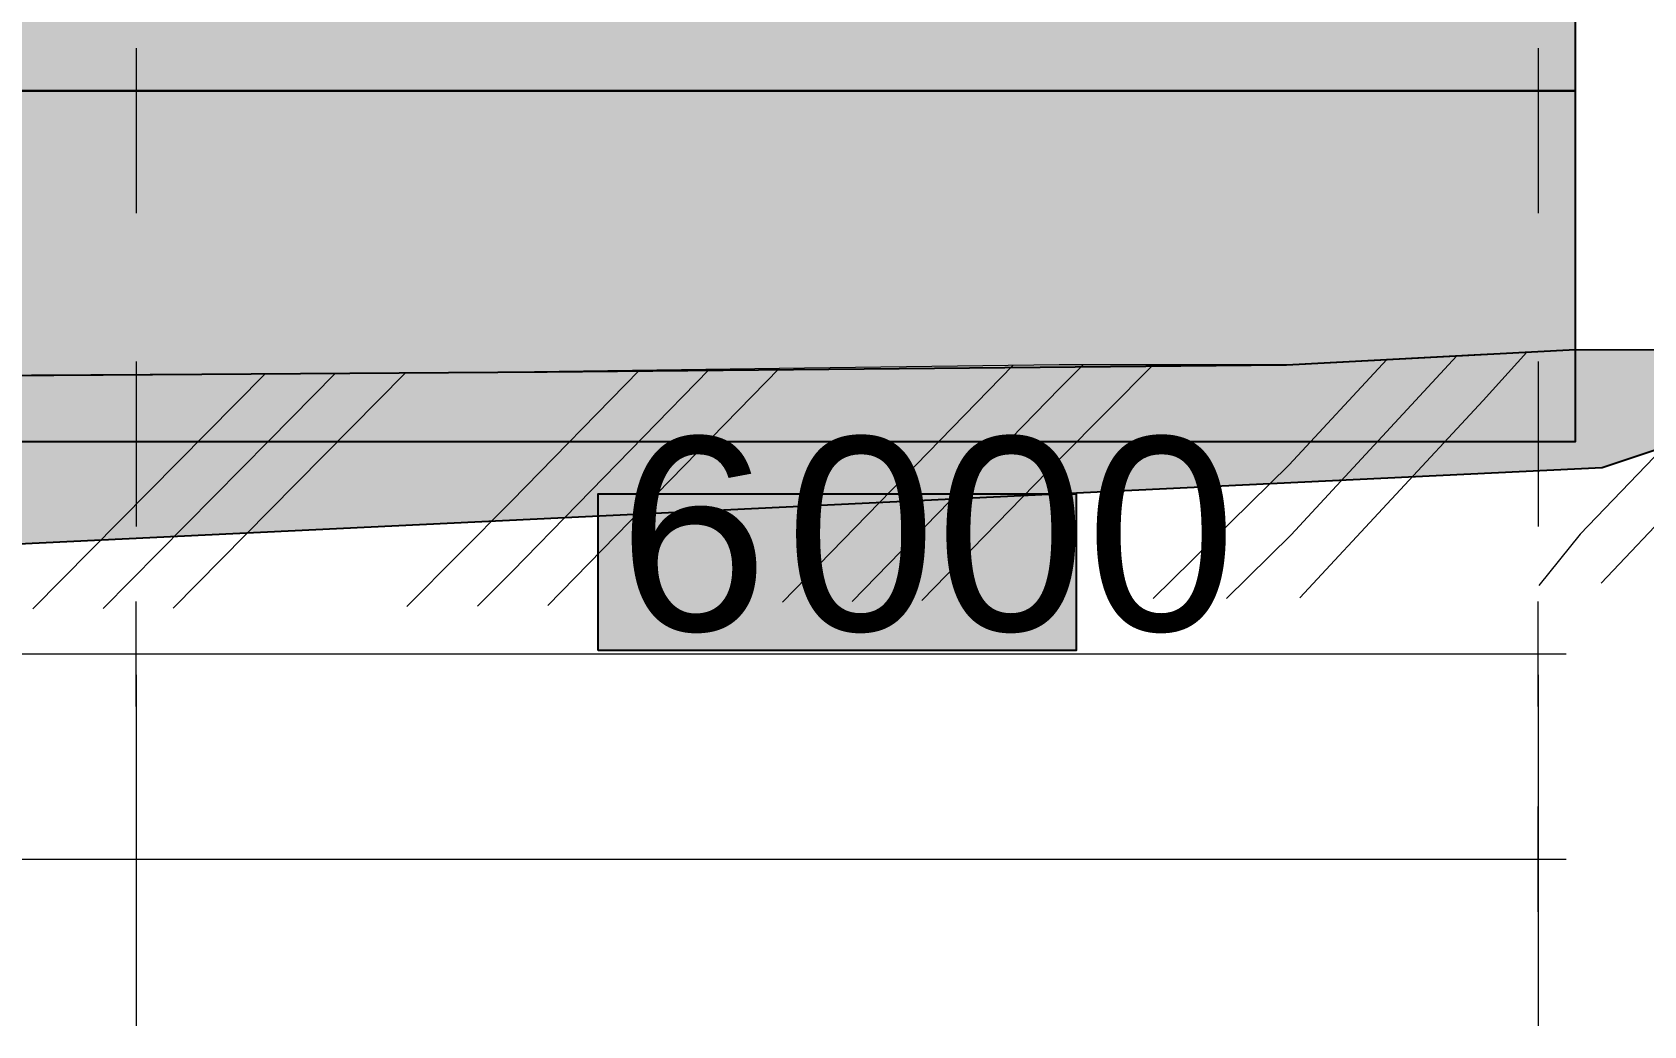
# Model space of a CAD drawing. Extents: x 8 to 21351, y 0 to 420.
# Drawn here: x 18998.97 to 19033.45, y 117.39 to 138.65 of the extents above; entities that cross this region are included whole.
import ezdxf

# ---------------------------------------------------------------- set-up
doc = ezdxf.new("R2010")
doc.units = 0
doc.styles.add('TEYPDFCAD_TEXT', font='arial.ttf')

msp = doc.modelspace()

# ---------------------------------------------------------------- hatches: boundary and pattern name
h = msp.add_hatch(color=7)
h.paths.add_polyline_path([(18956.506, 185.208), (18940.889, 181.889), (18940.889, 137.393), (18944.314, 137.393), (18953.564, 142.018), (18953.564, 142.393), (18954.339, 142.393), (18954.339, 154.893), (18971.839, 154.893), (18971.839, 137.393), (19031.989, 137.393), (19031.989, 181.783), (18986.189, 191.518)])
h.paths.add_polyline_path([(18954.339, 168.893), (18954.339, 176.393), (18971.839, 176.393), (18971.839, 168.893)])
h.paths.add_polyline_path([(19000.539, 168.893), (19000.539, 176.393), (19018.039, 176.393), (19018.039, 168.893)])
h = msp.add_hatch(color=7)
h.paths.add_polyline_path([(18956.506, 185.208), (18940.889, 181.889), (18940.889, 137.393), (18944.314, 137.393), (18953.564, 142.018), (18953.564, 142.393), (18954.339, 142.393), (18954.339, 154.893), (18971.839, 154.893), (18971.839, 137.393), (19031.989, 137.393), (19031.989, 181.783), (18986.189, 191.518)])
h.paths.add_polyline_path([(18954.339, 168.893), (18954.339, 176.393), (18971.839, 176.393), (18971.839, 168.893)])
h.paths.add_polyline_path([(19000.539, 168.893), (19000.539, 176.393), (19018.039, 176.393), (19018.039, 168.893)])
msp.add_hatch(color=7).paths.add_polyline_path([(19031.989, 137.393), (18971.839, 137.393), (18971.839, 129.893), (19031.989, 129.893)])
msp.add_hatch(color=7).paths.add_polyline_path([(19031.989, 137.393), (18971.839, 137.393), (18971.839, 129.893), (19031.989, 129.893)])
at = {"true_color": 0xffffff}
for points in [[(18910.667, 130.762), (18922.001, 130.812), (18931.623, 130.854), (18932.529, 130.858), (18939.472, 130.871), (18941.864, 130.912), (18943.168, 130.927), (18944.461, 130.943), (18945.772, 130.958), (18946.098, 130.96), (18954.265, 131.043), (18971.587, 131.289), (18975.373, 131.287), (18983.104, 131.242), (18986.5, 131.233), (18998.377, 131.307), (19009.984, 131.385), (19025.806, 131.536), (19031.989, 131.861), (19036.318, 131.851), (19040.95, 132.926), (19037.791, 131.069), (19032.558, 129.326), (18949.987, 125.347), (18902.955, 125.347), (18902.955, 130.728)], [(19011.074, 125.422), (19011.074, 128.772), (19021.304, 128.772), (19021.304, 125.422)]]:
    msp.add_hatch(color=0, dxfattribs=at).paths.add_polyline_path(points)

# ---------------------------------------------------------------- linework, layer by layer
at = {"color": 7, "lineweight": 15}
for p, q in [((19031.989, 181.783), (19031.989, 137.393)), ((19001.189, 138.305), (19001.189, 134.777)), ((19031.189, 138.305), (19031.189, 134.777)), ((18971.839, 137.393), (19031.989, 137.393)), ((19031.989, 129.893), (19031.989, 137.393)), ((19029.957, 131.755), (19025.806, 131.536)), ((19029.445, 131.728), (19025.903, 127.895)), ((19030.943, 131.806), (19029.957, 131.755)), ((19030.943, 131.806), (19030.009, 130.769)), ((19031.989, 131.861), (19030.943, 131.806)), ((19034.266, 131.855), (19031.989, 131.861)), ((19001.189, 131.602), (19001.189, 128.074)), ((19009.192, 131.374), (19006.951, 131.36)), ((19014.95, 131.452), (19009.192, 131.374)), ((19011.951, 131.411), (19009.219, 128.615)), ((19013.451, 131.432), (19009.234, 127.115)), ((19014.95, 131.452), (19010.002, 126.385)), ((19020.941, 131.533), (19014.95, 131.452)), ((19019.95, 131.519), (19015.018, 126.452)), ((19022.95, 131.534), (19020.941, 131.533)), ((19021.45, 131.533), (19020.944, 131.024)), ((19022.95, 131.534), (19020.955, 129.524)), ((19025.806, 131.536), (19022.95, 131.534)), ((19027.947, 131.649), (19025.863, 129.394)), ((19031.189, 131.602), (19031.189, 128.074)), ((19004.025, 131.342), (18998.951, 131.311)), ((19003.951, 131.342), (18998.982, 126.311)), ((19006.951, 131.36), (19004.025, 131.342)), ((19005.451, 131.351), (19004.034, 129.917)), ((19006.951, 131.36), (19004.044, 128.417)), ((19020.944, 131.024), (19016.51, 126.472)), ((19030.009, 130.769), (19026.087, 126.547)), ((19034.261, 130.18), (19032.087, 127.912)), ((18971.839, 129.893), (19031.989, 129.893)), ((19004.034, 129.917), (19000.482, 126.32)), ((19020.955, 129.524), (19018.002, 126.493)), ((19025.863, 129.394), (19022.953, 126.534)), ((19009.219, 128.615), (19006.982, 126.36)), ((19034.257, 128.68), (19032.538, 126.863)), ((19004.044, 128.417), (19001.982, 126.329)), ((19025.903, 127.895), (19024.521, 126.537)), ((19032.087, 127.912), (19031.205, 126.813)), ((19009.234, 127.115), (19008.494, 126.37)), ((19001.189, 124.222), (19001.189, 126.472)), ((19031.189, 124.222), (19031.189, 126.472)), ((18971.189, 125.347), (19001.189, 125.347)), ((19001.189, 125.347), (19031.189, 125.347)), ((19031.189, 125.347), (19031.789, 125.347)), ((19001.189, 124.899), (19001.189, 122.393)), ((19031.189, 124.899), (19031.189, 122.393)), ((19001.189, 122.393), (19001.189, 117.393)), ((19031.189, 122.393), (19031.189, 117.393)), ((19031.189, 119.833), (19031.189, 122.083)), ((18941.189, 120.958), (19031.189, 120.958)), ((19031.189, 120.958), (19031.789, 120.958))]:
    msp.add_line(p, q, dxfattribs=at)
at = {"color": 7}
for points in [[(18956.506, 185.208), (18940.889, 181.889), (18940.889, 137.393), (18944.314, 137.393), (18953.564, 142.018), (18953.564, 142.393), (18954.339, 142.393), (18954.339, 154.893), (18971.839, 154.893), (18971.839, 137.393), (19031.989, 137.393), (19031.989, 181.783), (18986.189, 191.518)], [(18956.506, 185.208), (18940.889, 181.889), (18940.889, 137.393), (18944.314, 137.393), (18953.564, 142.018), (18953.564, 142.393), (18954.339, 142.393), (18954.339, 154.893), (18971.839, 154.893), (18971.839, 137.393), (19031.989, 137.393), (19031.989, 181.783), (18986.189, 191.518)], [(19031.989, 137.393), (18971.839, 137.393), (18971.839, 129.893), (19031.989, 129.893)], [(19031.989, 137.393), (18971.839, 137.393), (18971.839, 129.893), (19031.989, 129.893)]]:
    msp.add_lwpolyline(points, close=True, dxfattribs=at)
at = {"color": 0, "true_color": 0xffffff}
msp.add_lwpolyline([(18932.529, 130.858), (18939.472, 130.871), (18941.864, 130.912), (18943.168, 130.927), (18944.461, 130.943), (18945.772, 130.958), (18946.098, 130.96), (18954.265, 131.043), (18971.587, 131.289), (18975.373, 131.287), (18983.104, 131.242), (18986.5, 131.233), (18998.377, 131.307), (19009.984, 131.385), (19025.806, 131.536), (19031.989, 131.861), (19036.318, 131.851), (19040.95, 132.926), (19037.791, 131.069), (19032.558, 129.326), (18949.987, 125.347), (18902.955, 125.347)], dxfattribs=at)
msp.add_lwpolyline([(19011.074, 125.422), (19011.074, 128.772), (19021.304, 128.772), (19021.304, 125.422)], close=True, dxfattribs=at)

# ---------------------------------------------------------------- texts
at = {"color": 7, "style": 'TEYPDFCAD_TEXT'}
for s, height, p in [('6', 4.138, (19011.5, 125.847)), ('000', 4.1381, (19015.085, 125.847))]:
    msp.add_text(s, height=height, dxfattribs=at).set_placement(p)

doc.saveas('drawing.dxf')
